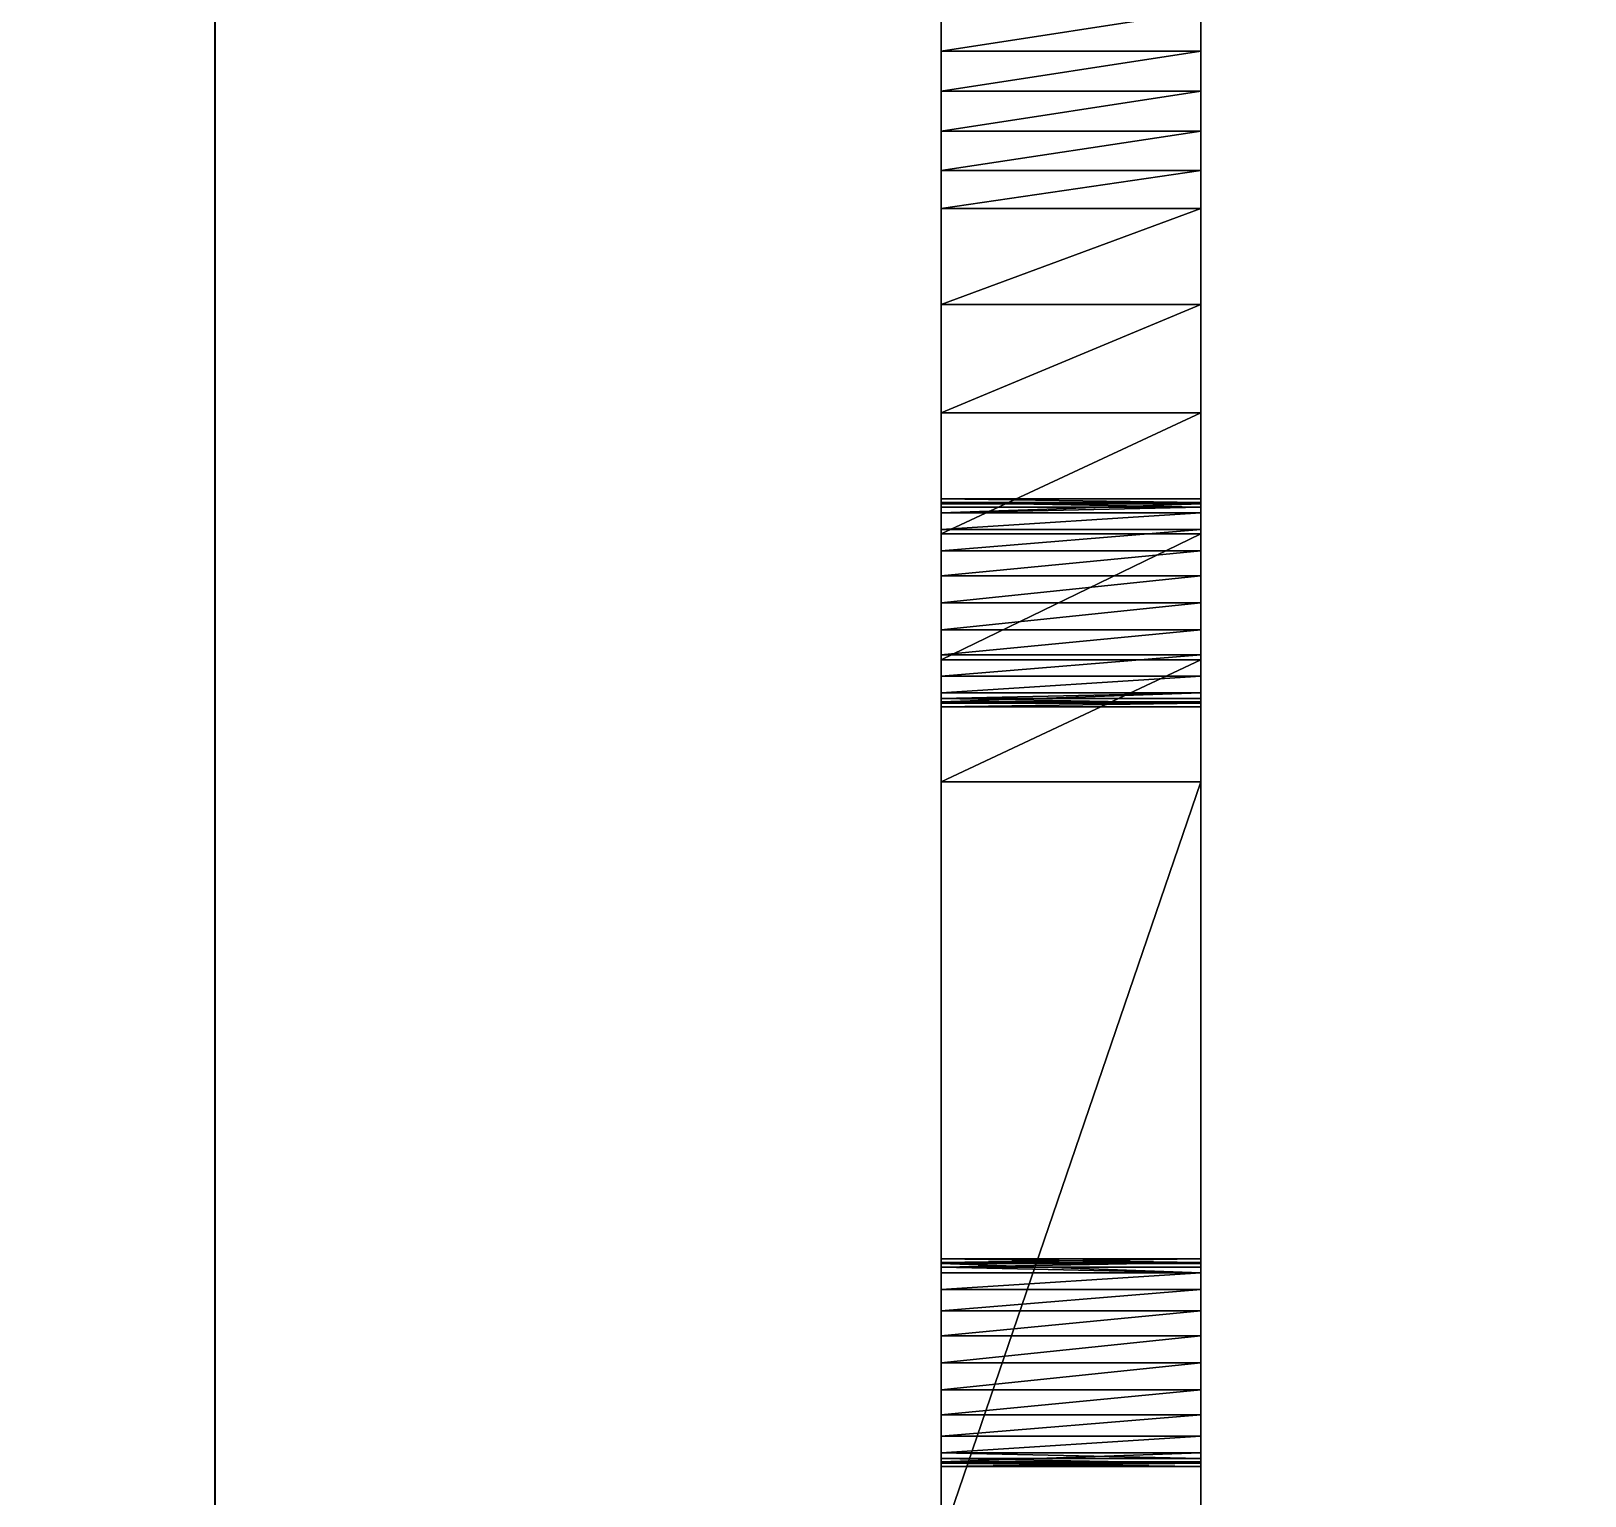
# Model space of a CAD drawing. Header units: millimetres. Extents: x -38752 to -34801, y 260924 to 263752.
# Drawn here: x -38243.01 to -38213.09, y 261943.77 to 261971.98 of the extents above; entities that cross this region are included whole.
import ezdxf

# ---------------------------------------------------------------- set-up
doc = ezdxf.new("R2010")
doc.units = ezdxf.units.MM
doc.linetypes.add('DASHED', pattern=[0.75, 0.5, -0.25])
doc.layers.get('0').update_dxf_attribs({"lineweight": 9})
doc.layers.add('0.05', color=2, linetype='Continuous', lineweight=5)
doc.layers.add('0.09', color=1, linetype='Continuous', lineweight=9)
doc.styles.get("Standard").update_dxf_attribs({"font": 'arial.ttf'})
doc.dimstyles.new('Annotative', dxfattribs={"dimscale": 0, "dimtxt": 2.5, "dimasz": 2.5, "dimexe": 1.25, "dimexo": 0.625, "dimtad": 1, "dimdec": 0, "dimtxsty": 'Standard', "dimblk": 'OBLIQUE', "dimcen": 2.5, "dimclrd": 256, "dimclre": 7, "dimadec": 0, "dimazin": 0, "dimtfac": 1, "dimtdec": 0, "dimtmove": 0, "dimatfit": 3, "dimfxl": 1, "dimarcsym": 0})

# ---------------------------------------------------------------- blocks, each defined once
blk = doc.blocks.new('_Oblique')
at = {"color": 0, "linetype": 'ByBlock', "lineweight": -2}
blk.add_line((-0.5, -0.5), (0.5, 0.5), dxfattribs=at)
blk = doc.blocks.new('*D32')
at = {"layer": '0.05', "color": 7, "linetype": 'DASHED', "lineweight": -2, "transparency": 16777216}
for p, q in [((-38225.484, 262168.764), (-38240.721, 262168.764)), ((-38225.484, 261893.784), (-38240.721, 261893.784))]:
    blk.add_line(p, q, dxfattribs=at)
at = {"layer": '0.05', "lineweight": -2, "transparency": 16777216}
blk.add_line((-38239.471, 262168.764), (-38239.471, 261893.784), dxfattribs=at)
at = {"layer": 'Defpoints', "color": 0, "transparency": 16777216}
for p in [(-38225.484, 262168.764), (-38239.471, 261893.784), (-38225.484, 261893.784)]:
    blk.add_point(p, dxfattribs=at)
at = {"layer": '0.05', "lineweight": -2, "transparency": 16777216, "xscale": 2.5, "yscale": 2.5, "zscale": 2.5}
for p, rotation in [((-38239.471, 262168.764), 90), ((-38239.471, 261893.784), 270)]:
    blk.add_blockref('_Oblique', p, dxfattribs=dict(at, rotation=rotation))
at = {"layer": '0.05', "color": 0, "transparency": 16777216, "insert": (-38241.372, 262031.274), "char_height": 2.5, "attachment_point": 5, "rotation": 90}
blk.add_mtext('275', dxfattribs=at)

msp = doc.modelspace()

# ---------------------------------------------------------------- linework, layer by layer
at = {"extrusion": (2.49184e-13, 1, -4.44089e-16)}
for p, q in [((-38225.484, 261893.784, 104.857), (-38225.484, 262143.764, 5)), ((-38220.484, 262124.384, 10.394), (-38220.484, 261900.424, 99.857)), ((-38225.484, 261971.598, 63.058), (-38220.484, 261971.598, 63.058)), ((-38225.484, 261970.825, 63.031), (-38220.484, 261970.825, 63.031)), ((-38225.484, 261970.057, 62.932), (-38220.484, 261970.057, 62.932)), ((-38225.484, 261969.302, 62.763), (-38220.484, 261969.302, 62.763)), ((-38225.484, 261968.566, 62.524), (-38220.484, 261968.566, 62.524)), ((-38225.484, 261966.719, 60.722), (-38225.484, 261968.566, 62.524)), ((-38220.484, 261968.566, 62.524), (-38220.484, 261966.719, 60.722)), ((-38225.484, 261966.719, 60.722), (-38220.484, 261966.719, 60.722)), ((-38225.484, 261964.635, 59.484), (-38220.484, 261964.635, 59.484)), ((-38225.484, 261962.973, 68.018), (-38220.484, 261962.973, 68.018)), ((-38225.484, 261962.905, 68.535), (-38220.484, 261962.905, 68.535)), ((-38225.484, 261962.905, 67.5), (-38220.484, 261962.905, 67.5)), ((-38225.484, 261962.882, 68.589), (-38220.484, 261962.882, 68.589)), ((-38225.484, 261962.814, 67.282), (-38220.484, 261962.814, 67.282)), ((-38225.484, 261962.705, 69.018), (-38220.484, 261962.705, 69.018)), ((-38225.484, 261962.705, 67.018), (-38220.484, 261962.705, 67.018)), ((-38225.484, 261962.387, 69.432), (-38220.484, 261962.387, 69.432)), ((-38225.484, 261962.387, 66.603), (-38220.484, 261962.387, 66.603)), ((-38225.484, 261962.301, 58.827), (-38220.484, 261962.301, 58.827)), ((-38225.484, 261961.973, 69.75), (-38220.484, 261961.973, 69.75)), ((-38225.484, 261961.973, 66.286), (-38220.484, 261961.973, 66.286)), ((-38225.484, 261961.49, 69.95), (-38220.484, 261961.49, 69.95)), ((-38225.484, 261961.49, 66.086), (-38220.484, 261961.49, 66.086)), ((-38225.484, 261960.973, 70.018), (-38220.484, 261960.973, 70.018)), ((-38225.484, 261960.973, 66.018), (-38220.484, 261960.973, 66.018)), ((-38225.484, 261960.455, 69.95), (-38220.484, 261960.455, 69.95)), ((-38225.484, 261960.455, 66.086), (-38220.484, 261960.455, 66.086)), ((-38225.484, 261959.973, 69.75), (-38220.484, 261959.973, 69.75)), ((-38225.484, 261959.973, 66.286), (-38220.484, 261959.973, 66.286)), ((-38225.484, 261959.877, 58.796), (-38220.484, 261959.877, 58.796)), ((-38225.484, 261959.559, 69.432), (-38220.484, 261959.559, 69.432)), ((-38225.484, 261959.559, 66.603), (-38220.484, 261959.559, 66.603)), ((-38225.484, 261959.241, 69.018), (-38220.484, 261959.241, 69.018)), ((-38225.484, 261959.241, 67.018), (-38220.484, 261959.241, 67.018)), ((-38225.484, 261959.131, 68.753), (-38220.484, 261959.131, 68.753)), ((-38225.484, 261959.063, 67.447), (-38220.484, 261959.063, 67.447)), ((-38225.484, 261959.041, 68.535), (-38220.484, 261959.041, 68.535)), ((-38225.484, 261959.041, 67.5), (-38220.484, 261959.041, 67.5)), ((-38225.484, 261958.973, 68.018), (-38220.484, 261958.973, 68.018)), ((-38225.484, 261957.528, 59.394), (-38225.484, 261942.892, 65.24)), ((-38225.484, 261957.528, 59.394), (-38220.484, 261957.528, 59.394)), ((-38220.484, 261957.528, 59.394), (-38220.484, 261942.892, 65.24)), ((-38225.484, 261948.337, 73.864), (-38220.484, 261948.337, 73.864)), ((-38225.484, 261948.268, 74.382), (-38220.484, 261948.268, 74.382)), ((-38225.484, 261948.268, 73.347), (-38220.484, 261948.268, 73.347)), ((-38225.484, 261948.246, 74.435), (-38220.484, 261948.246, 74.435)), ((-38225.484, 261948.178, 73.129), (-38220.484, 261948.178, 73.129)), ((-38225.484, 261948.069, 74.864), (-38220.484, 261948.069, 74.864)), ((-38225.484, 261948.069, 72.864), (-38220.484, 261948.069, 72.864)), ((-38225.484, 261947.751, 75.278), (-38220.484, 261947.751, 75.278)), ((-38225.484, 261947.751, 72.45), (-38220.484, 261947.751, 72.45)), ((-38225.484, 261947.337, 75.596), (-38220.484, 261947.337, 75.596)), ((-38225.484, 261947.337, 72.132), (-38220.484, 261947.337, 72.132)), ((-38225.484, 261946.854, 75.796), (-38220.484, 261946.854, 75.796)), ((-38225.484, 261946.854, 71.932), (-38220.484, 261946.854, 71.932)), ((-38225.484, 261946.337, 75.864), (-38220.484, 261946.337, 75.864)), ((-38225.484, 261946.337, 71.864), (-38220.484, 261946.337, 71.864)), ((-38225.484, 261945.819, 75.796), (-38220.484, 261945.819, 75.796)), ((-38225.484, 261945.819, 71.932), (-38220.484, 261945.819, 71.932)), ((-38225.484, 261945.337, 75.596), (-38220.484, 261945.337, 75.596)), ((-38225.484, 261945.337, 72.132), (-38220.484, 261945.337, 72.132)), ((-38225.484, 261944.922, 75.278), (-38220.484, 261944.922, 75.278)), ((-38225.484, 261944.922, 72.45), (-38220.484, 261944.922, 72.45)), ((-38225.484, 261944.605, 74.864), (-38220.484, 261944.605, 74.864)), ((-38225.484, 261944.605, 72.864), (-38220.484, 261944.605, 72.864)), ((-38225.484, 261944.495, 74.6), (-38220.484, 261944.495, 74.6)), ((-38225.484, 261944.427, 73.293), (-38220.484, 261944.427, 73.293)), ((-38225.484, 261944.405, 74.382), (-38220.484, 261944.405, 74.382)), ((-38225.484, 261944.405, 73.347), (-38220.484, 261944.405, 73.347)), ((-38225.484, 261944.337, 73.864), (-38220.484, 261944.337, 73.864))]:
    msp.add_line(p, q, dxfattribs=at)
for points in [[(-38225.484, 261974.618, 62.461), (-38225.484, 261973.887, 62.715), (-38225.484, 261973.136, 62.9), (-38225.484, 261972.371, 63.015), (-38225.484, 261971.598, 63.058), (-38225.484, 261970.825, 63.031), (-38225.484, 261970.057, 62.932), (-38225.484, 261969.302, 62.763), (-38225.484, 261968.566, 62.524)], [(-38220.484, 261974.618, 62.461), (-38220.484, 261973.887, 62.715), (-38220.484, 261973.136, 62.9), (-38220.484, 261972.371, 63.015), (-38220.484, 261971.598, 63.058), (-38220.484, 261970.825, 63.031), (-38220.484, 261970.057, 62.932), (-38220.484, 261969.302, 62.763), (-38220.484, 261968.566, 62.524)], [(-38225.484, 261966.719, 60.722), (-38225.484, 261964.635, 59.484), (-38225.484, 261962.301, 58.827), (-38225.484, 261959.877, 58.796), (-38225.484, 261957.528, 59.394)], [(-38220.484, 261966.719, 60.722), (-38220.484, 261964.635, 59.484), (-38220.484, 261962.301, 58.827), (-38220.484, 261959.877, 58.796), (-38220.484, 261957.528, 59.394)], [(-38225.484, 261959.241, 67.018), (-38225.484, 261959.063, 67.447), (-38225.484, 261959.041, 67.5), (-38225.484, 261958.973, 68.018), (-38225.484, 261959.041, 68.535), (-38225.484, 261959.131, 68.753), (-38225.484, 261959.241, 69.018), (-38225.484, 261959.559, 69.432), (-38225.484, 261959.973, 69.75), (-38225.484, 261960.455, 69.95), (-38225.484, 261960.973, 70.018), (-38225.484, 261961.49, 69.95), (-38225.484, 261961.973, 69.75), (-38225.484, 261962.387, 69.432), (-38225.484, 261962.705, 69.018), (-38225.484, 261962.882, 68.589), (-38225.484, 261962.905, 68.535), (-38225.484, 261962.973, 68.018), (-38225.484, 261962.905, 67.5), (-38225.484, 261962.814, 67.282), (-38225.484, 261962.705, 67.018), (-38225.484, 261962.387, 66.603), (-38225.484, 261961.973, 66.286), (-38225.484, 261961.49, 66.086), (-38225.484, 261960.973, 66.018), (-38225.484, 261960.455, 66.086), (-38225.484, 261959.973, 66.286), (-38225.484, 261959.559, 66.603), (-38225.484, 261959.241, 67.018)], [(-38220.484, 261961.973, 69.75), (-38220.484, 261962.387, 69.432), (-38220.484, 261962.705, 69.018), (-38220.484, 261962.882, 68.589), (-38220.484, 261962.905, 68.535), (-38220.484, 261962.973, 68.018), (-38220.484, 261962.905, 67.5), (-38220.484, 261962.814, 67.282), (-38220.484, 261962.705, 67.018), (-38220.484, 261962.387, 66.603), (-38220.484, 261961.973, 66.286), (-38220.484, 261961.49, 66.086), (-38220.484, 261960.973, 66.018), (-38220.484, 261960.455, 66.086), (-38220.484, 261959.973, 66.286), (-38220.484, 261959.559, 66.603), (-38220.484, 261959.241, 67.018), (-38220.484, 261959.063, 67.447), (-38220.484, 261959.041, 67.5), (-38220.484, 261958.973, 68.018), (-38220.484, 261959.041, 68.535), (-38220.484, 261959.131, 68.753), (-38220.484, 261959.241, 69.018), (-38220.484, 261959.559, 69.432), (-38220.484, 261959.973, 69.75), (-38220.484, 261960.455, 69.95), (-38220.484, 261960.973, 70.018), (-38220.484, 261961.49, 69.95), (-38220.484, 261961.973, 69.75)], [(-38225.484, 261944.922, 72.45), (-38225.484, 261944.605, 72.864), (-38225.484, 261944.427, 73.293), (-38225.484, 261944.405, 73.347), (-38225.484, 261944.337, 73.864), (-38225.484, 261944.405, 74.382), (-38225.484, 261944.495, 74.6), (-38225.484, 261944.605, 74.864), (-38225.484, 261944.922, 75.278), (-38225.484, 261945.337, 75.596), (-38225.484, 261945.819, 75.796), (-38225.484, 261946.337, 75.864), (-38225.484, 261946.854, 75.796), (-38225.484, 261947.337, 75.596), (-38225.484, 261947.751, 75.278), (-38225.484, 261948.069, 74.864), (-38225.484, 261948.246, 74.435), (-38225.484, 261948.268, 74.382), (-38225.484, 261948.337, 73.864), (-38225.484, 261948.268, 73.347), (-38225.484, 261948.178, 73.129), (-38225.484, 261948.069, 72.864), (-38225.484, 261947.751, 72.45), (-38225.484, 261947.337, 72.132), (-38225.484, 261946.854, 71.932), (-38225.484, 261946.337, 71.864), (-38225.484, 261945.819, 71.932), (-38225.484, 261945.337, 72.132), (-38225.484, 261944.922, 72.45)], [(-38220.484, 261945.819, 71.932), (-38220.484, 261945.337, 72.132), (-38220.484, 261944.922, 72.45), (-38220.484, 261944.605, 72.864), (-38220.484, 261944.427, 73.293), (-38220.484, 261944.405, 73.347), (-38220.484, 261944.337, 73.864), (-38220.484, 261944.405, 74.382), (-38220.484, 261944.495, 74.6), (-38220.484, 261944.605, 74.864), (-38220.484, 261944.922, 75.278), (-38220.484, 261945.337, 75.596), (-38220.484, 261945.819, 75.796), (-38220.484, 261946.337, 75.864), (-38220.484, 261946.854, 75.796), (-38220.484, 261947.337, 75.596), (-38220.484, 261947.751, 75.278), (-38220.484, 261948.069, 74.864), (-38220.484, 261948.246, 74.435), (-38220.484, 261948.268, 74.382), (-38220.484, 261948.337, 73.864), (-38220.484, 261948.268, 73.347), (-38220.484, 261948.178, 73.129), (-38220.484, 261948.069, 72.864), (-38220.484, 261947.751, 72.45), (-38220.484, 261947.337, 72.132), (-38220.484, 261946.854, 71.932), (-38220.484, 261946.337, 71.864), (-38220.484, 261945.819, 71.932)]]:
    msp.add_polyline3d(points)

# ---------------------------------------------------------------- dimensions: what is measured, and where the dimension line sits
at = {"layer": '0.05'}
dim = msp.add_linear_dim(base=(-38239.471, 261893.784), p1=(-38225.484, 262168.764), p2=(-38225.484, 261893.784), angle=90, dimstyle='Annotative', override={"dimexo": 0, "dimdle": 0, "dimse1": 0, "dimse2": 0}, dxfattribs=at)
dim.commit()
dim.dimension.update_dxf_attribs({"geometry": '*D32', "text_midpoint": (-38241.372, 262031.274)})

# ---------------------------------------------------------------- meshes
at = {"layer": '0.09'}
mesh = msp.add_polyface(dxfattribs=at)
corners = [(-38225.484, 261937.129, 82.542), (-38225.484, 261945.819, 75.796), (-38225.484, 261946.337, 75.864), (-38225.484, 261937.129, 73.864), (-38225.484, 261945.337, 75.596), (-38225.484, 261944.922, 75.278), (-38225.484, 261944.605, 74.864), (-38225.484, 261944.495, 74.6), (-38225.484, 261944.405, 74.382), (-38225.484, 261944.337, 73.864), (-38225.484, 261944.405, 73.347), (-38225.484, 261937.146, 72.536), (-38225.484, 261944.427, 73.293), (-38225.484, 261944.605, 72.864), (-38225.484, 261944.922, 72.45), (-38225.484, 261937.803, 70.202), (-38225.484, 261945.337, 72.132), (-38225.484, 261945.819, 71.932), (-38225.484, 261946.337, 71.864), (-38225.484, 261939.041, 68.118), (-38225.484, 261960.973, 70.018), (-38225.484, 261960.455, 69.95), (-38225.484, 261959.973, 69.75), (-38225.484, 261959.559, 69.432), (-38225.484, 261959.241, 69.018), (-38225.484, 261959.131, 68.753), (-38225.484, 261959.041, 68.535), (-38225.484, 261958.973, 68.018), (-38225.484, 261940.777, 66.426), (-38225.484, 261959.041, 67.5), (-38225.484, 261959.063, 67.447), (-38225.484, 261959.241, 67.018), (-38225.484, 261959.559, 66.603), (-38225.484, 261959.973, 66.286), (-38225.484, 261942.892, 65.24), (-38225.484, 261960.455, 66.086), (-38225.484, 261960.973, 66.018), (-38225.484, 261970.825, 63.031), (-38225.484, 261971.598, 63.058), (-38225.484, 261970.057, 62.932), (-38225.484, 261969.302, 62.763), (-38225.484, 261957.528, 59.394), (-38225.484, 261968.566, 62.524), (-38225.484, 261966.719, 60.722), (-38225.484, 261964.635, 59.484), (-38225.484, 261962.301, 58.827), (-38225.484, 261959.877, 58.796), (-38225.484, 261893.784, 99.857), (-38225.484, 262143.764, 5), (-38225.484, 261893.784, 104.857), (-38225.484, 261946.854, 75.796), (-38225.484, 261947.337, 75.596), (-38225.484, 261947.751, 75.278), (-38225.484, 261948.069, 74.864), (-38225.484, 261961.49, 69.95), (-38225.484, 261948.246, 74.435), (-38225.484, 261948.268, 74.382), (-38225.484, 261948.337, 73.864), (-38225.484, 261948.268, 73.347), (-38225.484, 261948.178, 73.129), (-38225.484, 261948.069, 72.864), (-38225.484, 261947.751, 72.45), (-38225.484, 261947.337, 72.132), (-38225.484, 261946.854, 71.932), (-38225.484, 261961.973, 69.75), (-38225.484, 261962.387, 69.432), (-38225.484, 261962.705, 69.018), (-38225.484, 261962.882, 68.589), (-38225.484, 261962.905, 68.535), (-38225.484, 261962.973, 68.018), (-38225.484, 261962.905, 67.5), (-38225.484, 261962.814, 67.282), (-38225.484, 261962.705, 67.018), (-38225.484, 261973.887, 62.715), (-38225.484, 261962.387, 66.603), (-38225.484, 261961.973, 66.286), (-38225.484, 261961.49, 66.086), (-38225.484, 261973.136, 62.9), (-38225.484, 261972.371, 63.015), (-38225.484, 261974.618, 62.461), (-38225.484, 261978.354, 61.036), (-38225.484, 261979.085, 60.782), (-38225.484, 262126.604, 1.855), (-38225.484, 262143.764, 4), (-38225.484, 262168.764), (-38225.484, 262168.764, 4), (-38225.484, 262131.331, 0.436), (-38225.484, 262136.247)]
mesh.append_faces([[corners[k] for k in face] for face in [(45, 41, 46), (47, 48, 49), (83, 84, 85), (84, 86, 87)]], dxfattribs={"vtx0": -1})
mesh.append_faces([[corners[k] for k in face] for face in [(1, 3, 4), (4, 3, 5), (5, 3, 6), (6, 3, 7), (7, 3, 8), (8, 3, 9), (9, 3, 10), (10, 11, 12), (12, 11, 13), (13, 11, 14), (14, 15, 16), (16, 15, 17), (17, 15, 18), (19, 20, 15), (20, 19, 21), (21, 19, 22), (22, 19, 23), (23, 19, 24), (24, 19, 25), (25, 19, 26), (26, 19, 27), (27, 28, 29), (29, 28, 30), (30, 28, 31), (31, 28, 32), (32, 28, 33), (33, 34, 35), (35, 34, 36), (37, 34, 39), (39, 34, 40), (40, 41, 42), (42, 41, 43), (43, 41, 44), (44, 41, 45), (50, 0, 2), (54, 63, 20), (73, 36, 77), (77, 36, 78), (78, 34, 38), (48, 82, 83)]], dxfattribs={"vtx0": -1, "vtx1": -1})
mesh.append_faces([[corners[k] for k in face] for face in [(48, 0, 50), (48, 53, 54), (20, 18, 15), (48, 72, 73), (78, 36, 34), (84, 83, 82)]], dxfattribs={"vtx0": -1, "vtx1": -1, "vtx2": -1})
mesh.append_faces([[corners[k] for k in face] for face in [(0, 1, 2), (1, 0, 3), (10, 3, 11), (14, 11, 15), (27, 19, 28), (33, 28, 34), (34, 37, 38), (40, 34, 41), (48, 47, 0), (48, 50, 51), (48, 51, 52), (48, 52, 53), (54, 53, 55), (54, 55, 56), (54, 56, 57), (54, 57, 58), (54, 58, 59), (54, 59, 60), (54, 60, 61), (54, 61, 62), (54, 62, 63), (20, 63, 18), (48, 54, 64), (48, 64, 65), (48, 65, 66), (48, 66, 67), (48, 67, 68), (48, 68, 69), (48, 69, 70), (48, 70, 71), (48, 71, 72), (73, 72, 74), (73, 74, 75), (73, 75, 76), (73, 76, 36), (48, 73, 79), (48, 79, 80), (48, 80, 81), (48, 81, 82), (84, 82, 86)]], dxfattribs={"vtx0": -1, "vtx2": -1})
mesh = msp.add_polyface(dxfattribs=at)
corners = [(-38225.484, 262143.764, 5), (-38125.627, 262143.764, 104.857), (-38225.484, 261893.784, 104.857)]
mesh.append_faces([[corners[k] for k in face] for face in [(0, 1, 2)]])
mesh = msp.add_polyface(dxfattribs=at)
corners = [(-38125.627, 262143.764, 104.857), (-38125.627, 261893.784, 104.857), (-38225.484, 261893.784, 104.857)]
mesh.append_faces([[corners[k] for k in face] for face in [(0, 1, 2)]])
mesh = msp.add_polyface(dxfattribs=at)
corners = [(-38135.109, 262114.151, 99.857), (-38220.484, 262124.384, 10.394), (-38220.484, 261900.424, 99.857), (-38127.698, 262132.702, 99.857), (-38200.484, 262133.063, 26.927), (-38125.489, 262143.764, 97.647), (-38200.484, 262143.764, 22.652)]
mesh.append_faces([[corners[k] for k in face] for face in [(0, 1, 2), (4, 5, 6)]], dxfattribs={"vtx0": -1})
mesh.append_faces([[corners[k] for k in face] for face in [(1, 3, 4)]], dxfattribs={"vtx0": -1, "vtx1": -1})
mesh.append_faces([[corners[k] for k in face] for face in [(1, 0, 3), (4, 3, 5)]], dxfattribs={"vtx0": -1, "vtx2": -1})
mesh = msp.add_polyface(dxfattribs=at)
corners = [(-38127.698, 262132.702, 99.857), (-38220.484, 261893.784, 99.857), (-38127.698, 261893.784, 99.857), (-38135.109, 262114.151, 99.857), (-38220.484, 261900.424, 99.857)]
mesh.append_faces([[corners[k] for k in face] for face in [(0, 1, 2), (1, 3, 4)]], dxfattribs={"vtx0": -1})
mesh.append_faces([[corners[k] for k in face] for face in [(1, 0, 3)]], dxfattribs={"vtx0": -1, "vtx2": -1})
mesh = msp.add_polyface(dxfattribs=at)
corners = [(-38220.484, 261960.973, 70.018), (-38220.484, 261939.041, 68.118), (-38220.484, 261937.803, 70.202), (-38220.484, 261960.455, 69.95), (-38220.484, 261959.973, 69.75), (-38220.484, 261959.559, 69.432), (-38220.484, 261959.241, 69.018), (-38220.484, 261959.131, 68.753), (-38220.484, 261959.041, 68.535), (-38220.484, 261958.973, 68.018), (-38220.484, 261940.777, 66.426), (-38220.484, 261959.041, 67.5), (-38220.484, 261959.063, 67.447), (-38220.484, 261959.241, 67.018), (-38220.484, 261959.559, 66.603), (-38220.484, 261959.973, 66.286), (-38220.484, 261942.892, 65.24), (-38220.484, 261960.455, 66.086), (-38220.484, 261960.973, 66.018), (-38220.484, 261937.129, 82.542), (-38220.484, 261945.819, 75.796), (-38220.484, 261937.129, 73.864), (-38220.484, 261946.337, 75.864), (-38220.484, 261945.337, 75.596), (-38220.484, 261944.922, 75.278), (-38220.484, 261944.605, 74.864), (-38220.484, 261944.495, 74.6), (-38220.484, 261944.405, 74.382), (-38220.484, 261944.337, 73.864), (-38220.484, 261944.405, 73.347), (-38220.484, 261937.146, 72.536), (-38220.484, 261944.427, 73.293), (-38220.484, 261944.605, 72.864), (-38220.484, 261944.922, 72.45), (-38220.484, 261945.337, 72.132), (-38220.484, 261945.819, 71.932), (-38220.484, 261946.337, 71.864), (-38220.484, 262124.384, 10.394), (-38220.484, 261893.784, 99.857), (-38220.484, 261900.424, 99.857), (-38220.484, 261946.854, 75.796), (-38220.484, 261947.337, 75.596), (-38220.484, 261947.751, 75.278), (-38220.484, 261948.069, 74.864), (-38220.484, 261961.49, 69.95), (-38220.484, 261948.246, 74.435), (-38220.484, 261948.268, 74.382), (-38220.484, 261948.337, 73.864), (-38220.484, 261948.268, 73.347), (-38220.484, 261948.178, 73.129), (-38220.484, 261948.069, 72.864), (-38220.484, 261947.751, 72.45), (-38220.484, 261947.337, 72.132), (-38220.484, 261946.854, 71.932), (-38220.484, 261961.973, 69.75), (-38220.484, 261962.387, 69.432), (-38220.484, 261962.705, 69.018), (-38220.484, 261962.882, 68.589), (-38220.484, 261962.905, 68.535), (-38220.484, 261962.973, 68.018), (-38220.484, 261962.905, 67.5), (-38220.484, 261962.814, 67.282), (-38220.484, 261962.705, 67.018), (-38220.484, 261974.618, 62.461), (-38220.484, 261973.887, 62.715), (-38220.484, 261962.387, 66.603), (-38220.484, 261961.973, 66.286), (-38220.484, 261961.49, 66.086), (-38220.484, 261973.136, 62.9), (-38220.484, 261972.371, 63.015), (-38220.484, 261971.598, 63.058), (-38220.484, 261978.354, 61.036), (-38220.484, 261979.085, 60.782), (-38220.484, 262126.604, 1.855), (-38220.484, 262125.304, 6.855), (-38220.484, 261969.302, 62.763), (-38220.484, 261957.528, 59.394), (-38220.484, 261970.057, 62.932), (-38220.484, 261970.825, 63.031), (-38220.484, 261968.566, 62.524), (-38220.484, 261966.719, 60.722), (-38220.484, 261964.635, 59.484), (-38220.484, 261962.301, 58.827), (-38220.484, 261959.877, 58.796)]
mesh.append_faces([[corners[k] for k in face] for face in [(37, 38, 39), (73, 37, 74), (76, 82, 83)]], dxfattribs={"vtx0": -1})
mesh.append_faces([[corners[k] for k in face] for face in [(1, 9, 10), (10, 15, 16), (19, 20, 21), (20, 19, 22), (21, 29, 30), (30, 33, 2), (38, 37, 19), (40, 37, 41), (41, 37, 42), (42, 37, 43), (43, 44, 45), (45, 44, 46), (46, 44, 47), (47, 44, 48), (48, 44, 49), (49, 44, 50), (50, 44, 51), (51, 44, 52), (52, 44, 53), (53, 0, 36), (44, 37, 54), (54, 37, 55), (55, 37, 56), (56, 37, 57), (57, 37, 58), (58, 37, 59), (59, 37, 60), (60, 37, 61), (61, 37, 62), (62, 64, 65), (65, 64, 66), (66, 64, 67), (67, 64, 18), (63, 37, 71), (71, 37, 72), (72, 37, 73), (16, 75, 76), (75, 16, 77), (77, 16, 78), (78, 16, 70)]], dxfattribs={"vtx0": -1, "vtx1": -1})
mesh.append_faces([[corners[k] for k in face] for face in [(19, 37, 40), (43, 37, 44), (36, 0, 2), (62, 37, 63), (18, 69, 16)]], dxfattribs={"vtx0": -1, "vtx1": -1, "vtx2": -1})
mesh.append_faces([[corners[k] for k in face] for face in [(0, 1, 2), (1, 0, 3), (1, 3, 4), (1, 4, 5), (1, 5, 6), (1, 6, 7), (1, 7, 8), (1, 8, 9), (10, 9, 11), (10, 11, 12), (10, 12, 13), (10, 13, 14), (10, 14, 15), (16, 15, 17), (16, 17, 18), (21, 20, 23), (21, 23, 24), (21, 24, 25), (21, 25, 26), (21, 26, 27), (21, 27, 28), (21, 28, 29), (30, 29, 31), (30, 31, 32), (30, 32, 33), (2, 33, 34), (2, 34, 35), (2, 35, 36), (19, 40, 22), (53, 44, 0), (62, 63, 64), (18, 64, 68), (18, 68, 69), (16, 69, 70), (76, 75, 79), (76, 79, 80), (76, 80, 81), (76, 81, 82)]], dxfattribs={"vtx0": -1, "vtx2": -1})
mesh = msp.add_polyface(dxfattribs=at)
corners = [(-38220.484, 261972.371, 63.015), (-38225.484, 261971.598, 63.058), (-38220.484, 261971.598, 63.058), (-38225.484, 261972.371, 63.015)]
mesh.append_faces([[corners[k] for k in face] for face in [(0, 1, 2), (1, 0, 3)]], dxfattribs={"vtx0": -1})
mesh = msp.add_polyface(dxfattribs=at)
corners = [(-38220.484, 261971.598, 63.058), (-38225.484, 261970.825, 63.031), (-38220.484, 261970.825, 63.031), (-38225.484, 261971.598, 63.058)]
mesh.append_faces([[corners[k] for k in face] for face in [(0, 1, 2), (1, 0, 3)]], dxfattribs={"vtx0": -1})
mesh = msp.add_polyface(dxfattribs=at)
corners = [(-38220.484, 261970.825, 63.031), (-38225.484, 261970.057, 62.932), (-38220.484, 261970.057, 62.932), (-38225.484, 261970.825, 63.031)]
mesh.append_faces([[corners[k] for k in face] for face in [(0, 1, 2), (1, 0, 3)]], dxfattribs={"vtx0": -1})
mesh = msp.add_polyface(dxfattribs=at)
corners = [(-38220.484, 261970.057, 62.932), (-38225.484, 261969.302, 62.763), (-38220.484, 261969.302, 62.763), (-38225.484, 261970.057, 62.932)]
mesh.append_faces([[corners[k] for k in face] for face in [(0, 1, 2), (1, 0, 3)]], dxfattribs={"vtx0": -1})
mesh = msp.add_polyface(dxfattribs=at)
corners = [(-38220.484, 261969.302, 62.763), (-38225.484, 261968.566, 62.524), (-38220.484, 261968.566, 62.524), (-38225.484, 261969.302, 62.763)]
mesh.append_faces([[corners[k] for k in face] for face in [(0, 1, 2), (1, 0, 3)]], dxfattribs={"vtx0": -1})
mesh = msp.add_polyface(dxfattribs=at)
corners = [(-38220.484, 261968.566, 62.524), (-38225.484, 261966.719, 60.722), (-38220.484, 261966.719, 60.722), (-38225.484, 261968.566, 62.524)]
mesh.append_faces([[corners[k] for k in face] for face in [(0, 1, 2), (1, 0, 3)]], dxfattribs={"vtx0": -1})
mesh = msp.add_polyface(dxfattribs=at)
corners = [(-38220.484, 261966.719, 60.722), (-38225.484, 261964.635, 59.484), (-38220.484, 261964.635, 59.484), (-38225.484, 261966.719, 60.722)]
mesh.append_faces([[corners[k] for k in face] for face in [(0, 1, 2), (1, 0, 3)]], dxfattribs={"vtx0": -1})
mesh = msp.add_polyface(dxfattribs=at)
corners = [(-38220.484, 261964.635, 59.484), (-38225.484, 261962.301, 58.827), (-38220.484, 261962.301, 58.827), (-38225.484, 261964.635, 59.484)]
mesh.append_faces([[corners[k] for k in face] for face in [(0, 1, 2), (1, 0, 3)]], dxfattribs={"vtx0": -1})
mesh = msp.add_polyface(dxfattribs=at)
corners = [(-38225.484, 261962.973, 68.018), (-38220.484, 261962.905, 68.535), (-38220.484, 261962.973, 68.018), (-38225.484, 261962.905, 68.535)]
mesh.append_faces([[corners[k] for k in face] for face in [(0, 1, 2), (1, 0, 3)]], dxfattribs={"vtx0": -1})
mesh = msp.add_polyface(dxfattribs=at)
corners = [(-38220.484, 261962.905, 67.5), (-38225.484, 261962.973, 68.018), (-38220.484, 261962.973, 68.018), (-38225.484, 261962.905, 67.5)]
mesh.append_faces([[corners[k] for k in face] for face in [(0, 1, 2), (1, 0, 3)]], dxfattribs={"vtx0": -1})
mesh = msp.add_polyface(dxfattribs=at)
corners = [(-38220.484, 261962.814, 67.282), (-38225.484, 261962.905, 67.5), (-38220.484, 261962.905, 67.5), (-38225.484, 261962.814, 67.282)]
mesh.append_faces([[corners[k] for k in face] for face in [(0, 1, 2), (1, 0, 3)]], dxfattribs={"vtx0": -1})
mesh = msp.add_polyface(dxfattribs=at)
corners = [(-38220.484, 261962.905, 68.535), (-38225.484, 261962.882, 68.589), (-38220.484, 261962.882, 68.589), (-38225.484, 261962.905, 68.535)]
mesh.append_faces([[corners[k] for k in face] for face in [(0, 1, 2), (1, 0, 3)]], dxfattribs={"vtx0": -1})
mesh = msp.add_polyface(dxfattribs=at)
corners = [(-38220.484, 261962.882, 68.589), (-38225.484, 261962.705, 69.018), (-38220.484, 261962.705, 69.018), (-38225.484, 261962.882, 68.589)]
mesh.append_faces([[corners[k] for k in face] for face in [(0, 1, 2), (1, 0, 3)]], dxfattribs={"vtx0": -1})
mesh = msp.add_polyface(dxfattribs=at)
corners = [(-38225.484, 261962.705, 67.018), (-38220.484, 261962.814, 67.282), (-38220.484, 261962.705, 67.018), (-38225.484, 261962.814, 67.282)]
mesh.append_faces([[corners[k] for k in face] for face in [(0, 1, 2), (1, 0, 3)]], dxfattribs={"vtx0": -1})
mesh = msp.add_polyface(dxfattribs=at)
corners = [(-38220.484, 261962.705, 69.018), (-38225.484, 261962.387, 69.432), (-38220.484, 261962.387, 69.432), (-38225.484, 261962.705, 69.018)]
mesh.append_faces([[corners[k] for k in face] for face in [(0, 1, 2), (1, 0, 3)]], dxfattribs={"vtx0": -1})
mesh = msp.add_polyface(dxfattribs=at)
corners = [(-38225.484, 261962.387, 66.603), (-38220.484, 261962.705, 67.018), (-38220.484, 261962.387, 66.603), (-38225.484, 261962.705, 67.018)]
mesh.append_faces([[corners[k] for k in face] for face in [(0, 1, 2), (1, 0, 3)]], dxfattribs={"vtx0": -1})
mesh = msp.add_polyface(dxfattribs=at)
corners = [(-38220.484, 261962.387, 69.432), (-38225.484, 261961.973, 69.75), (-38220.484, 261961.973, 69.75), (-38225.484, 261962.387, 69.432)]
mesh.append_faces([[corners[k] for k in face] for face in [(0, 1, 2), (1, 0, 3)]], dxfattribs={"vtx0": -1})
mesh = msp.add_polyface(dxfattribs=at)
corners = [(-38225.484, 261961.973, 66.286), (-38220.484, 261962.387, 66.603), (-38220.484, 261961.973, 66.286), (-38225.484, 261962.387, 66.603)]
mesh.append_faces([[corners[k] for k in face] for face in [(0, 1, 2), (1, 0, 3)]], dxfattribs={"vtx0": -1})
mesh = msp.add_polyface(dxfattribs=at)
corners = [(-38220.484, 261962.301, 58.827), (-38225.484, 261959.877, 58.796), (-38220.484, 261959.877, 58.796), (-38225.484, 261962.301, 58.827)]
mesh.append_faces([[corners[k] for k in face] for face in [(0, 1, 2), (1, 0, 3)]], dxfattribs={"vtx0": -1})
mesh = msp.add_polyface(dxfattribs=at)
corners = [(-38220.484, 261961.973, 69.75), (-38225.484, 261961.49, 69.95), (-38220.484, 261961.49, 69.95), (-38225.484, 261961.973, 69.75)]
mesh.append_faces([[corners[k] for k in face] for face in [(0, 1, 2), (1, 0, 3)]], dxfattribs={"vtx0": -1})
mesh = msp.add_polyface(dxfattribs=at)
corners = [(-38225.484, 261961.49, 66.086), (-38220.484, 261961.973, 66.286), (-38220.484, 261961.49, 66.086), (-38225.484, 261961.973, 66.286)]
mesh.append_faces([[corners[k] for k in face] for face in [(0, 1, 2), (1, 0, 3)]], dxfattribs={"vtx0": -1})
mesh = msp.add_polyface(dxfattribs=at)
corners = [(-38220.484, 261961.49, 69.95), (-38225.484, 261960.973, 70.018), (-38220.484, 261960.973, 70.018), (-38225.484, 261961.49, 69.95)]
mesh.append_faces([[corners[k] for k in face] for face in [(0, 1, 2), (1, 0, 3)]], dxfattribs={"vtx0": -1})
mesh = msp.add_polyface(dxfattribs=at)
corners = [(-38225.484, 261960.973, 66.018), (-38220.484, 261961.49, 66.086), (-38220.484, 261960.973, 66.018), (-38225.484, 261961.49, 66.086)]
mesh.append_faces([[corners[k] for k in face] for face in [(0, 1, 2), (1, 0, 3)]], dxfattribs={"vtx0": -1})
mesh = msp.add_polyface(dxfattribs=at)
corners = [(-38220.484, 261960.973, 70.018), (-38225.484, 261960.455, 69.95), (-38220.484, 261960.455, 69.95), (-38225.484, 261960.973, 70.018)]
mesh.append_faces([[corners[k] for k in face] for face in [(0, 1, 2), (1, 0, 3)]], dxfattribs={"vtx0": -1})
mesh = msp.add_polyface(dxfattribs=at)
corners = [(-38225.484, 261960.455, 66.086), (-38220.484, 261960.973, 66.018), (-38220.484, 261960.455, 66.086), (-38225.484, 261960.973, 66.018)]
mesh.append_faces([[corners[k] for k in face] for face in [(0, 1, 2), (1, 0, 3)]], dxfattribs={"vtx0": -1})
mesh = msp.add_polyface(dxfattribs=at)
corners = [(-38220.484, 261960.455, 69.95), (-38225.484, 261959.973, 69.75), (-38220.484, 261959.973, 69.75), (-38225.484, 261960.455, 69.95)]
mesh.append_faces([[corners[k] for k in face] for face in [(0, 1, 2), (1, 0, 3)]], dxfattribs={"vtx0": -1})
mesh = msp.add_polyface(dxfattribs=at)
corners = [(-38225.484, 261959.973, 66.286), (-38220.484, 261960.455, 66.086), (-38220.484, 261959.973, 66.286), (-38225.484, 261960.455, 66.086)]
mesh.append_faces([[corners[k] for k in face] for face in [(0, 1, 2), (1, 0, 3)]], dxfattribs={"vtx0": -1})
mesh = msp.add_polyface(dxfattribs=at)
corners = [(-38220.484, 261959.973, 69.75), (-38225.484, 261959.559, 69.432), (-38220.484, 261959.559, 69.432), (-38225.484, 261959.973, 69.75)]
mesh.append_faces([[corners[k] for k in face] for face in [(0, 1, 2), (1, 0, 3)]], dxfattribs={"vtx0": -1})
mesh = msp.add_polyface(dxfattribs=at)
corners = [(-38225.484, 261959.559, 66.603), (-38220.484, 261959.973, 66.286), (-38220.484, 261959.559, 66.603), (-38225.484, 261959.973, 66.286)]
mesh.append_faces([[corners[k] for k in face] for face in [(0, 1, 2), (1, 0, 3)]], dxfattribs={"vtx0": -1})
mesh = msp.add_polyface(dxfattribs=at)
corners = [(-38220.484, 261959.877, 58.796), (-38225.484, 261957.528, 59.394), (-38220.484, 261957.528, 59.394), (-38225.484, 261959.877, 58.796)]
mesh.append_faces([[corners[k] for k in face] for face in [(0, 1, 2), (1, 0, 3)]], dxfattribs={"vtx0": -1})
mesh = msp.add_polyface(dxfattribs=at)
corners = [(-38220.484, 261959.559, 69.432), (-38225.484, 261959.241, 69.018), (-38220.484, 261959.241, 69.018), (-38225.484, 261959.559, 69.432)]
mesh.append_faces([[corners[k] for k in face] for face in [(0, 1, 2), (1, 0, 3)]], dxfattribs={"vtx0": -1})
mesh = msp.add_polyface(dxfattribs=at)
corners = [(-38225.484, 261959.241, 67.018), (-38220.484, 261959.559, 66.603), (-38220.484, 261959.241, 67.018), (-38225.484, 261959.559, 66.603)]
mesh.append_faces([[corners[k] for k in face] for face in [(0, 1, 2), (1, 0, 3)]], dxfattribs={"vtx0": -1})
mesh = msp.add_polyface(dxfattribs=at)
corners = [(-38220.484, 261959.241, 69.018), (-38225.484, 261959.131, 68.753), (-38220.484, 261959.131, 68.753), (-38225.484, 261959.241, 69.018)]
mesh.append_faces([[corners[k] for k in face] for face in [(0, 1, 2), (1, 0, 3)]], dxfattribs={"vtx0": -1})
mesh = msp.add_polyface(dxfattribs=at)
corners = [(-38225.484, 261959.063, 67.447), (-38220.484, 261959.241, 67.018), (-38220.484, 261959.063, 67.447), (-38225.484, 261959.241, 67.018)]
mesh.append_faces([[corners[k] for k in face] for face in [(0, 1, 2), (1, 0, 3)]], dxfattribs={"vtx0": -1})
mesh = msp.add_polyface(dxfattribs=at)
corners = [(-38225.484, 261959.131, 68.753), (-38220.484, 261959.041, 68.535), (-38220.484, 261959.131, 68.753), (-38225.484, 261959.041, 68.535)]
mesh.append_faces([[corners[k] for k in face] for face in [(0, 1, 2), (1, 0, 3)]], dxfattribs={"vtx0": -1})
mesh = msp.add_polyface(dxfattribs=at)
corners = [(-38225.484, 261959.041, 67.5), (-38220.484, 261959.063, 67.447), (-38220.484, 261959.041, 67.5), (-38225.484, 261959.063, 67.447)]
mesh.append_faces([[corners[k] for k in face] for face in [(0, 1, 2), (1, 0, 3)]], dxfattribs={"vtx0": -1})
mesh = msp.add_polyface(dxfattribs=at)
corners = [(-38220.484, 261959.041, 68.535), (-38225.484, 261958.973, 68.018), (-38220.484, 261958.973, 68.018), (-38225.484, 261959.041, 68.535)]
mesh.append_faces([[corners[k] for k in face] for face in [(0, 1, 2), (1, 0, 3)]], dxfattribs={"vtx0": -1})
mesh = msp.add_polyface(dxfattribs=at)
corners = [(-38225.484, 261958.973, 68.018), (-38220.484, 261959.041, 67.5), (-38220.484, 261958.973, 68.018), (-38225.484, 261959.041, 67.5)]
mesh.append_faces([[corners[k] for k in face] for face in [(0, 1, 2), (1, 0, 3)]], dxfattribs={"vtx0": -1})
mesh = msp.add_polyface(dxfattribs=at)
corners = [(-38220.484, 261957.528, 59.394), (-38225.484, 261942.892, 65.24), (-38220.484, 261942.892, 65.24), (-38225.484, 261957.528, 59.394)]
mesh.append_faces([[corners[k] for k in face] for face in [(0, 1, 2), (1, 0, 3)]], dxfattribs={"vtx0": -1})
mesh = msp.add_polyface(dxfattribs=at)
corners = [(-38225.484, 261948.268, 73.347), (-38220.484, 261948.337, 73.864), (-38220.484, 261948.268, 73.347), (-38225.484, 261948.337, 73.864)]
mesh.append_faces([[corners[k] for k in face] for face in [(0, 1, 2), (1, 0, 3)]], dxfattribs={"vtx0": -1})
mesh = msp.add_polyface(dxfattribs=at)
corners = [(-38225.484, 261948.337, 73.864), (-38220.484, 261948.268, 74.382), (-38220.484, 261948.337, 73.864), (-38225.484, 261948.268, 74.382)]
mesh.append_faces([[corners[k] for k in face] for face in [(0, 1, 2), (1, 0, 3)]], dxfattribs={"vtx0": -1})
mesh = msp.add_polyface(dxfattribs=at)
corners = [(-38225.484, 261948.178, 73.129), (-38220.484, 261948.268, 73.347), (-38220.484, 261948.178, 73.129), (-38225.484, 261948.268, 73.347)]
mesh.append_faces([[corners[k] for k in face] for face in [(0, 1, 2), (1, 0, 3)]], dxfattribs={"vtx0": -1})
mesh = msp.add_polyface(dxfattribs=at)
corners = [(-38225.484, 261948.268, 74.382), (-38220.484, 261948.246, 74.435), (-38220.484, 261948.268, 74.382), (-38225.484, 261948.246, 74.435)]
mesh.append_faces([[corners[k] for k in face] for face in [(0, 1, 2), (1, 0, 3)]], dxfattribs={"vtx0": -1})
mesh = msp.add_polyface(dxfattribs=at)
corners = [(-38225.484, 261948.246, 74.435), (-38220.484, 261948.069, 74.864), (-38220.484, 261948.246, 74.435), (-38225.484, 261948.069, 74.864)]
mesh.append_faces([[corners[k] for k in face] for face in [(0, 1, 2), (1, 0, 3)]], dxfattribs={"vtx0": -1})
mesh = msp.add_polyface(dxfattribs=at)
corners = [(-38220.484, 261948.069, 72.864), (-38225.484, 261948.178, 73.129), (-38220.484, 261948.178, 73.129), (-38225.484, 261948.069, 72.864)]
mesh.append_faces([[corners[k] for k in face] for face in [(0, 1, 2), (1, 0, 3)]], dxfattribs={"vtx0": -1})
mesh = msp.add_polyface(dxfattribs=at)
corners = [(-38225.484, 261947.751, 72.45), (-38220.484, 261948.069, 72.864), (-38220.484, 261947.751, 72.45), (-38225.484, 261948.069, 72.864)]
mesh.append_faces([[corners[k] for k in face] for face in [(0, 1, 2), (1, 0, 3)]], dxfattribs={"vtx0": -1})
mesh = msp.add_polyface(dxfattribs=at)
corners = [(-38220.484, 261948.069, 74.864), (-38225.484, 261947.751, 75.278), (-38220.484, 261947.751, 75.278), (-38225.484, 261948.069, 74.864)]
mesh.append_faces([[corners[k] for k in face] for face in [(0, 1, 2), (1, 0, 3)]], dxfattribs={"vtx0": -1})
mesh = msp.add_polyface(dxfattribs=at)
corners = [(-38225.484, 261947.337, 72.132), (-38220.484, 261947.751, 72.45), (-38220.484, 261947.337, 72.132), (-38225.484, 261947.751, 72.45)]
mesh.append_faces([[corners[k] for k in face] for face in [(0, 1, 2), (1, 0, 3)]], dxfattribs={"vtx0": -1})
mesh = msp.add_polyface(dxfattribs=at)
corners = [(-38220.484, 261947.751, 75.278), (-38225.484, 261947.337, 75.596), (-38220.484, 261947.337, 75.596), (-38225.484, 261947.751, 75.278)]
mesh.append_faces([[corners[k] for k in face] for face in [(0, 1, 2), (1, 0, 3)]], dxfattribs={"vtx0": -1})
mesh = msp.add_polyface(dxfattribs=at)
corners = [(-38225.484, 261946.854, 71.932), (-38220.484, 261947.337, 72.132), (-38220.484, 261946.854, 71.932), (-38225.484, 261947.337, 72.132)]
mesh.append_faces([[corners[k] for k in face] for face in [(0, 1, 2), (1, 0, 3)]], dxfattribs={"vtx0": -1})
mesh = msp.add_polyface(dxfattribs=at)
corners = [(-38220.484, 261947.337, 75.596), (-38225.484, 261946.854, 75.796), (-38220.484, 261946.854, 75.796), (-38225.484, 261947.337, 75.596)]
mesh.append_faces([[corners[k] for k in face] for face in [(0, 1, 2), (1, 0, 3)]], dxfattribs={"vtx0": -1})
mesh = msp.add_polyface(dxfattribs=at)
corners = [(-38225.484, 261946.337, 71.864), (-38220.484, 261946.854, 71.932), (-38220.484, 261946.337, 71.864), (-38225.484, 261946.854, 71.932)]
mesh.append_faces([[corners[k] for k in face] for face in [(0, 1, 2), (1, 0, 3)]], dxfattribs={"vtx0": -1})
mesh = msp.add_polyface(dxfattribs=at)
corners = [(-38220.484, 261946.854, 75.796), (-38225.484, 261946.337, 75.864), (-38220.484, 261946.337, 75.864), (-38225.484, 261946.854, 75.796)]
mesh.append_faces([[corners[k] for k in face] for face in [(0, 1, 2), (1, 0, 3)]], dxfattribs={"vtx0": -1})
mesh = msp.add_polyface(dxfattribs=at)
corners = [(-38225.484, 261945.819, 71.932), (-38220.484, 261946.337, 71.864), (-38220.484, 261945.819, 71.932), (-38225.484, 261946.337, 71.864)]
mesh.append_faces([[corners[k] for k in face] for face in [(0, 1, 2), (1, 0, 3)]], dxfattribs={"vtx0": -1})
mesh = msp.add_polyface(dxfattribs=at)
corners = [(-38220.484, 261946.337, 75.864), (-38225.484, 261945.819, 75.796), (-38220.484, 261945.819, 75.796), (-38225.484, 261946.337, 75.864)]
mesh.append_faces([[corners[k] for k in face] for face in [(0, 1, 2), (1, 0, 3)]], dxfattribs={"vtx0": -1})
mesh = msp.add_polyface(dxfattribs=at)
corners = [(-38225.484, 261945.337, 72.132), (-38220.484, 261945.819, 71.932), (-38220.484, 261945.337, 72.132), (-38225.484, 261945.819, 71.932)]
mesh.append_faces([[corners[k] for k in face] for face in [(0, 1, 2), (1, 0, 3)]], dxfattribs={"vtx0": -1})
mesh = msp.add_polyface(dxfattribs=at)
corners = [(-38220.484, 261945.819, 75.796), (-38225.484, 261945.337, 75.596), (-38220.484, 261945.337, 75.596), (-38225.484, 261945.819, 75.796)]
mesh.append_faces([[corners[k] for k in face] for face in [(0, 1, 2), (1, 0, 3)]], dxfattribs={"vtx0": -1})
mesh = msp.add_polyface(dxfattribs=at)
corners = [(-38225.484, 261944.922, 72.45), (-38220.484, 261945.337, 72.132), (-38220.484, 261944.922, 72.45), (-38225.484, 261945.337, 72.132)]
mesh.append_faces([[corners[k] for k in face] for face in [(0, 1, 2), (1, 0, 3)]], dxfattribs={"vtx0": -1})
mesh = msp.add_polyface(dxfattribs=at)
corners = [(-38220.484, 261945.337, 75.596), (-38225.484, 261944.922, 75.278), (-38220.484, 261944.922, 75.278), (-38225.484, 261945.337, 75.596)]
mesh.append_faces([[corners[k] for k in face] for face in [(0, 1, 2), (1, 0, 3)]], dxfattribs={"vtx0": -1})
mesh = msp.add_polyface(dxfattribs=at)
corners = [(-38225.484, 261944.605, 72.864), (-38220.484, 261944.922, 72.45), (-38220.484, 261944.605, 72.864), (-38225.484, 261944.922, 72.45)]
mesh.append_faces([[corners[k] for k in face] for face in [(0, 1, 2), (1, 0, 3)]], dxfattribs={"vtx0": -1})
mesh = msp.add_polyface(dxfattribs=at)
corners = [(-38220.484, 261944.922, 75.278), (-38225.484, 261944.605, 74.864), (-38220.484, 261944.605, 74.864), (-38225.484, 261944.922, 75.278)]
mesh.append_faces([[corners[k] for k in face] for face in [(0, 1, 2), (1, 0, 3)]], dxfattribs={"vtx0": -1})
mesh = msp.add_polyface(dxfattribs=at)
corners = [(-38225.484, 261944.427, 73.293), (-38220.484, 261944.605, 72.864), (-38220.484, 261944.427, 73.293), (-38225.484, 261944.605, 72.864)]
mesh.append_faces([[corners[k] for k in face] for face in [(0, 1, 2), (1, 0, 3)]], dxfattribs={"vtx0": -1})
mesh = msp.add_polyface(dxfattribs=at)
corners = [(-38225.484, 261944.605, 74.864), (-38220.484, 261944.495, 74.6), (-38220.484, 261944.605, 74.864), (-38225.484, 261944.495, 74.6)]
mesh.append_faces([[corners[k] for k in face] for face in [(0, 1, 2), (1, 0, 3)]], dxfattribs={"vtx0": -1})
mesh = msp.add_polyface(dxfattribs=at)
corners = [(-38225.484, 261944.495, 74.6), (-38220.484, 261944.405, 74.382), (-38220.484, 261944.495, 74.6), (-38225.484, 261944.405, 74.382)]
mesh.append_faces([[corners[k] for k in face] for face in [(0, 1, 2), (1, 0, 3)]], dxfattribs={"vtx0": -1})
mesh = msp.add_polyface(dxfattribs=at)
corners = [(-38220.484, 261944.405, 73.347), (-38225.484, 261944.427, 73.293), (-38220.484, 261944.427, 73.293), (-38225.484, 261944.405, 73.347)]
mesh.append_faces([[corners[k] for k in face] for face in [(0, 1, 2), (1, 0, 3)]], dxfattribs={"vtx0": -1})
mesh = msp.add_polyface(dxfattribs=at)
corners = [(-38225.484, 261944.405, 74.382), (-38220.484, 261944.337, 73.864), (-38220.484, 261944.405, 74.382), (-38225.484, 261944.337, 73.864)]
mesh.append_faces([[corners[k] for k in face] for face in [(0, 1, 2), (1, 0, 3)]], dxfattribs={"vtx0": -1})
mesh = msp.add_polyface(dxfattribs=at)
corners = [(-38225.484, 261944.337, 73.864), (-38220.484, 261944.405, 73.347), (-38220.484, 261944.337, 73.864), (-38225.484, 261944.405, 73.347)]
mesh.append_faces([[corners[k] for k in face] for face in [(0, 1, 2), (1, 0, 3)]], dxfattribs={"vtx0": -1})

doc.saveas('drawing.dxf')
